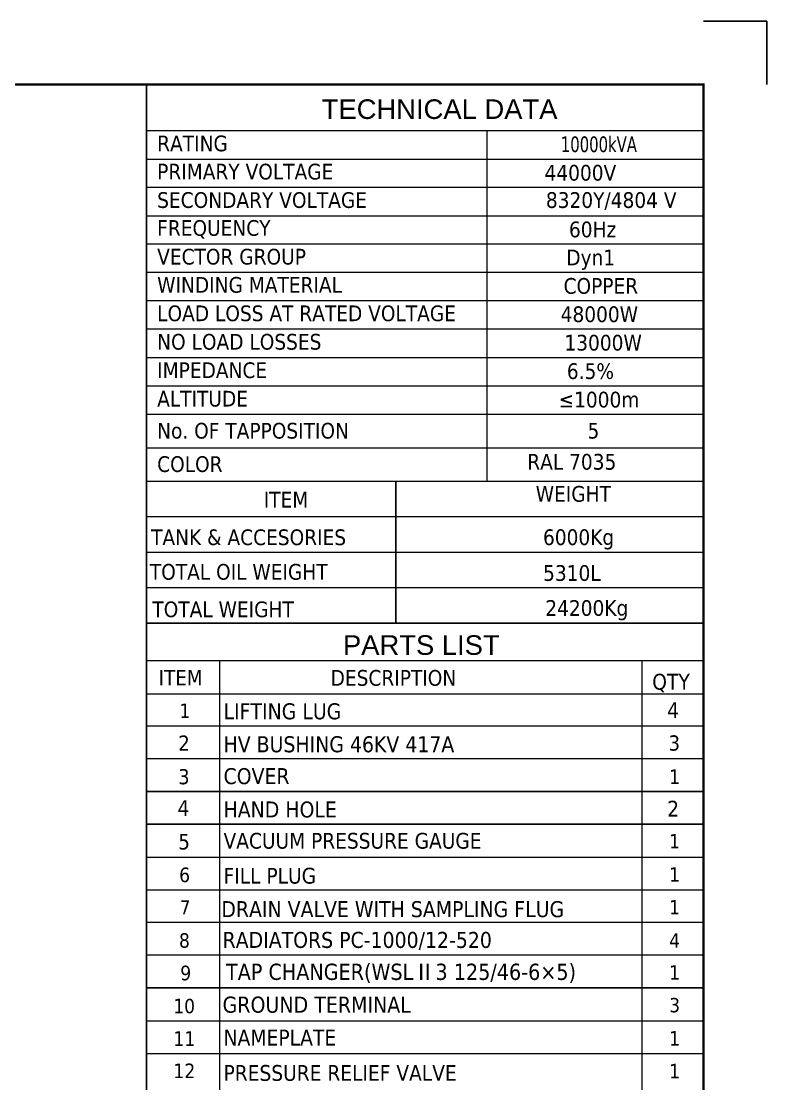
# Model space of a CAD drawing. Header units: millimetres. Extents: x 170753 to 421125, y -418833 to -179812.
# Drawn here: x 178880 to 182055, y -184336 to -179812 of the extents above; entities that cross this region are included whole.
import ezdxf

# ---------------------------------------------------------------- set-up
doc = ezdxf.new("R2010")
doc.units = ezdxf.units.MM
doc.header["$LTSCALE"] = 13
doc.layers.add('1', color=4, linetype='Continuous')
doc.layers.add('6文字层', color=3, linetype='Continuous')
doc.layers.add('paper', color=254, linetype='Continuous', plot=False)
doc.layers.add('铁心', color=3, linetype='Continuous', lineweight=0)
doc.styles.add('PDF Arial', font='arial.ttf')
doc.styles.add('Tahoma$001', font='tahoma.ttf', dxfattribs={"height": 2.159784})
doc.styles.add('Tahoma_txtstyle_30.00_0_0', font='tahoma.ttf')

msp = doc.modelspace()

# ---------------------------------------------------------------- linework, layer by layer
at = {"layer": '1', "const_width": 9.42}
msp.add_lwpolyline([(171452.39, -187508.07), (181785.83, -187508.07), (181785.83, -180080.91), (171452.39, -180080.91), (171452.39, -187508.07)], dxfattribs=at)
at = {"layer": '6文字层'}
for points in [[(179414.3, -180080.91), (181785.83, -180080.91)], [(179414.3, -180080.91), (179414.3, -181769.97)], [(181785.83, -180080.91), (181785.83, -181485.65)], [(179414.3, -182374.68), (181785.83, -182374.68)]]:
    msp.add_lwpolyline(points, dxfattribs=at)
at = {"layer": 'paper'}
for q in [(181785.83, -179811.81), (182054.93, -180080.91)]:
    msp.add_line((182054.93, -179811.81), q, dxfattribs=at)
at = {"layer": '铁心'}
for p, q in [((179414.3, -181769.97), (179414.3, -182002.15)), ((179414.3, -182002.15), (179414.3, -181769.97)), ((179414.3, -181769.97), (181785.83, -181769.97)), ((180475.59, -181769.97), (180475.59, -182002.15)), ((180475.59, -182002.15), (180475.59, -181769.97)), ((181785.83, -181769.97), (181785.83, -182374.68)), ((179414.3, -181921.15), (181785.83, -181921.15)), ((179414.3, -182216.48), (179414.3, -182002.15)), ((179414.3, -182002.15), (179414.3, -182216.48)), ((180475.59, -182216.48), (180475.59, -182002.15)), ((180475.59, -182002.15), (180475.59, -182216.48)), ((179414.3, -182072.33), (181785.83, -182072.33)), ((179414.3, -182374.68), (179414.3, -182216.48)), ((179414.3, -182216.48), (179414.3, -182374.68)), ((179414.3, -182223.5), (181785.83, -182223.5)), ((180475.59, -182374.68), (180475.59, -182216.48)), ((180475.59, -182216.48), (180475.59, -182374.68)), ((179647.45, -182374.68), (181785.83, -182374.68))]:
    msp.add_line(p, q, dxfattribs=at)
for points in [[(179414.3, -180277.5), (181785.83, -180277.5)], [(180863.37, -180277.5), (180863.37, -181769.97)], [(179414.3, -180398.66), (181785.83, -180398.66)], [(179414.3, -180518.68), (181785.83, -180518.68)], [(179414.3, -180639.83), (181785.83, -180639.83)], [(179414.3, -180759.85), (181785.83, -180759.85)], [(179414.3, -180879.86), (181785.83, -180879.86)], [(179414.3, -181001.02), (181785.83, -181001.02)], [(179414.3, -181122.18), (181785.83, -181122.18)], [(179414.3, -181243.34), (181785.83, -181243.34)], [(179414.3, -181364.5), (181785.83, -181364.5)], [(179414.3, -181485.65), (181785.83, -181485.65)], [(179414.3, -181485.65), (181785.83, -181485.65)], [(181785.83, -181485.65), (181785.83, -181768.63)], [(179414.3, -181627.81), (181785.83, -181627.81)], [(179414.3, -185603.28), (179414.3, -182336.85)], [(179414.3, -182374.68), (179414.3, -182571.28), (179414.3, -182571.28)], [(179414.3, -182374.68), (181785.83, -182374.68)], [(179414.3, -182533.45), (181785.83, -182533.45), (181785.83, -182675.43)], [(179414.3, -182533.45), (179414.3, -182675.43), (181785.83, -182675.43)], [(179724.23, -182533.45), (179724.23, -182675.43), (179724.23, -182675.43)], [(181522.65, -182533.45), (181522.65, -182675.43), (181522.65, -182675.43)], [(179414.3, -183928.41), (181785.83, -183928.41), (181785.83, -182675.43)], [(179414.3, -182675.43), (179414.3, -183928.41)], [(179724.23, -182675.43), (179724.23, -183928.41)], [(181522.65, -182675.43), (181522.65, -183928.41)], [(181785.83, -182813.94), (179414.3, -182813.94), (179414.3, -182813.94)], [(181785.83, -182953.03), (179414.3, -182953.03), (179414.3, -182953.03)], [(179414.3, -183091.55), (179414.3, -185603.28)], [(179414.3, -183092.13), (181785.83, -183092.13), (181785.83, -183230.64)], [(179414.3, -183092.13), (179414.3, -183230.64), (181785.83, -183230.64)], [(181785.83, -183092.13), (179414.3, -183092.13), (179414.3, -183092.13)], [(179414.3, -184208.9), (179414.3, -183092.13), (179414.3, -183092.13)], [(179724.23, -183091.55), (179724.23, -185603.28)], [(179724.23, -183092.13), (179724.23, -183230.64), (179724.23, -183230.64)], [(181522.65, -183091.55), (181522.65, -185603.28)], [(181522.65, -183092.13), (181522.65, -183230.64), (181522.65, -183230.64)], [(181785.83, -183230.64), (179414.3, -183230.64), (179414.3, -183230.64)], [(181785.83, -183372.62), (179414.3, -183372.62), (179414.3, -183372.62)], [(181785.83, -183372.62), (179414.3, -183372.62), (179414.3, -183372.62)], [(181785.83, -185742.37), (181785.83, -183369.73)], [(181785.83, -183511.71), (179414.3, -183511.71), (179414.3, -183511.71)], [(181785.83, -183511.71), (179414.3, -183511.71), (179414.3, -183511.71)], [(181785.83, -183650.22), (179414.3, -183650.22), (179414.3, -183650.22)], [(181785.83, -183650.22), (179414.3, -183650.22)], [(181785.83, -183789.32), (179414.3, -183789.32), (179414.3, -183789.32)], [(181785.83, -183789.32), (179414.3, -183789.32), (179414.3, -183789.32)], [(181785.83, -183928.41), (179414.3, -183928.41), (179414.3, -183928.41)], [(181785.83, -184069.81), (179414.3, -184069.81), (179414.3, -184069.81)], [(181785.83, -184208.9), (179414.3, -184208.9), (179414.3, -184208.9)]]:
    msp.add_lwpolyline(points, dxfattribs=at)

# ---------------------------------------------------------------- texts
for s, height, style, p in [('TECHNICAL DATA', 83.4498, 'PDF Arial', (180159.86, -180227.84)), ('RATING', 66.984, 'Tahoma$001', (179459.16, -180365.51)), ('PRIMARY VOLTAGE', 66.9836, 'Tahoma$001', (179459.16, -180485.53)), ('44000V', 66.984, 'Tahoma$001', (181108.66, -180490.41)), ('SECONDARY VOLTAGE', 66.9836, 'Tahoma$001', (179459.16, -180606.69)), ('8320Y/4804 V', 66.9836, 'Tahoma$001', (181114.46, -180606.69)), ('FREQUENCY', 66.984, 'Tahoma$001', (179459.16, -180725.56)), ('60Hz', 66.984, 'Tahoma$001', (181212.65, -180731.72)), ('VECTOR GROUP', 66.9836, 'Tahoma$001', (179459.16, -180847.86)), ('Dyn1', 66.984, 'Tahoma$001', (181201.4, -180851.4)), ('WINDING MATERIAL', 66.9836, 'Tahoma$001', (179459.16, -180967.87)), ('LOAD LOSS AT RATED VOLTAGE', 66.9836, 'Tahoma$001', (179459.16, -181089.03)), ('48000W', 66.984, 'Tahoma$001', (181177.35, -181092.9)), ('NO LOAD LOSSES', 66.9836, 'Tahoma$001', (179459.16, -181210.19)), ('13000W', 66.984, 'Tahoma$001', (181193.36, -181214.06)), ('IMPEDANCE', 66.984, 'Tahoma$001', (179459.16, -181331.35)), ('6.5%%%', 66.984, 'Tahoma$001', (181203.67, -181335.22)), ('ALTITUDE', 66.984, 'Tahoma$001', (179459.16, -181452.51)), ('≤1000m', 66.984, 'Tahoma$001', (181168.34, -181456.37)), ('No. OF TAPPOSITION', 66.9836, 'Tahoma$001', (179459.06, -181588.92)), ('5', 66.98, 'Tahoma$001', (181291.65, -181588.92)), ('COLOR', 66.984, 'Tahoma$001', (179459.06, -181731.08)), ('ITEM', 66.984, 'Tahoma$001', (179912.89, -181882.61)), ('6000Kg', 66.984, 'Tahoma$001', (181102.11, -182042.31)), ('TANK & ACCESORIES', 66.9836, 'Tahoma$001', (179433.4, -182042.67)), ('TOTAL OIL WEIGHT', 66.9836, 'Tahoma$001', (179428.08, -182189.81)), ('5310L', 66.984, 'Tahoma$001', (181102.55, -182194.88)), ('TOTAL WEIGHT', 66.9836, 'Tahoma$001', (179438.71, -182349.58)), ('24200Kg', 66.984, 'Tahoma$001', (181111.87, -182343.81)), ('PARTS LIST', 83.45, 'PDF Arial', (180250.33, -182509.85)), ('ITEM', 65.929, 'Tahoma$001', (179465.67, -182639.64)), ('DESCRIPTION', 66.9836, 'Tahoma$001', (180197.71, -182641.38)), ('QTY', 67.672, 'Tahoma$001', (181567.09, -182658.11)), ('1', 61.4, 'Tahoma$001', (179554.55, -182778.74)), ('LIFTING LUG', 68.1713, 'Tahoma$001', (179741.68, -182784.3)), ('4', 66.71, 'Tahoma$001', (181631.15, -182778.74)), ('2', 64.75, 'Tahoma$001', (179549.35, -182917.83)), ('HV BUSHING 46KV 417A ', 68.1713, 'Tahoma$001', (179741.68, -182924.68)), ('3', 64.99, 'Tahoma$001', (181636.92, -182917.83)), ('3', 64.44, 'Tahoma$001', (179548.78, -183060.96)), ('COVER', 68.18, 'Tahoma$001', (179741.68, -183060.38)), ('1', 61.4, 'Tahoma$001', (181639.81, -183059.23)), ('4', 66.71, 'Tahoma$001', (179545.89, -183195.43)), ('HAND HOLE', 68.18, 'Tahoma$001', (179741.68, -183202.36)), ('2', 67.09, 'Tahoma$001', (181631.15, -183198.32)), ('5', 65.94, 'Tahoma$001', (179549.01, -183338.57)), ('VACUUM PRESSURE GAUGE', 67.068, 'Tahoma_txtstyle_30.00_0_0', (179741.68, -183335.1)), ('1', 60.98, 'Tahoma$001', (181639.81, -183333.95)), ('6', 61.98, 'Tahoma$001', (179552.71, -183477.66)), ('FILL PLUG', 67.231, 'Tahoma$001', (179741.68, -183484.07)), ('1', 61.4, 'Tahoma$001', (181639.81, -183475.93)), ('7', 60.17, 'Tahoma$001', (179555.63, -183615.02)), ('DRAIN VALVE WITH SAMPLING FLUG', 68.1713, 'Tahoma$001', (179732.45, -183626.82)), ('1', 60.98, 'Tahoma$001', (181639.81, -183615.02)), ('RADIATORS PC-1000/12-520', 68.1713, 'Tahoma$001', (179737.64, -183757.86)), ('8', 61.72, 'Tahoma$001', (179552.01, -183757)), ('4', 61.4, 'Tahoma$001', (181639.81, -183756.71)), ('TAP CHANGER(WSLⅡ3 125/46-6×5)', 69.2031, 'Tahoma$001', (179752.16, -183894.15)), ('9', 62.42, 'Tahoma$001', (179557.21, -183895.8)), ('1', 61.4, 'Tahoma$001', (181639.81, -183892.91)), ('GROUND TERMINAL', 68.5807, 'Tahoma$001', (179737.64, -184033.74)), ('10', 61.413, 'Tahoma$001', (179528, -184036.05)), ('3', 60.98, 'Tahoma$001', (181639.81, -184032.01)), ('11', 62.255, 'Tahoma$001', (179528, -184175.14)), ('NAMEPLATE', 67.618, 'Tahoma$001', (179741.68, -184173.41)), ('1', 61.4, 'Tahoma$001', (181639.81, -184173.41)), ('12', 62.165, 'Tahoma$001', (179528, -184312.5)), ('1', 61.4, 'Tahoma$001', (181639.81, -184312.79))]:
    msp.add_text(s, height=height, dxfattribs=dict(at, style=style)).set_placement(p)
at = {"layer": '铁心', "style": 'Tahoma$001', "width": 0.8}
msp.add_text('10000kVA', height=66.984, dxfattribs=at).set_placement((181177.99, -180369.17))
at = {"layer": '铁心', "color": 3, "true_color": 0x00ff00, "style": 'Tahoma$001'}
for s, height, p in [('COPPER', 66.984, (181189.63, -180972.3)), ('RAL 7035', 66.984, (181035.12, -181721.31)), ('PRESSURE RELIEF VALVE', 67.2314, (179741.68, -184323.84))]:
    msp.add_text(s, height=height, dxfattribs=at).set_placement(p)
at = {"layer": '铁心', "insert": (181071.12, -181790.85), "char_height": 66.984, "width": 807.5486, "attachment_point": 1, "style": 'Tahoma$001'}
msp.add_mtext('WEIGHT', dxfattribs=at)

doc.saveas('drawing.dxf')
